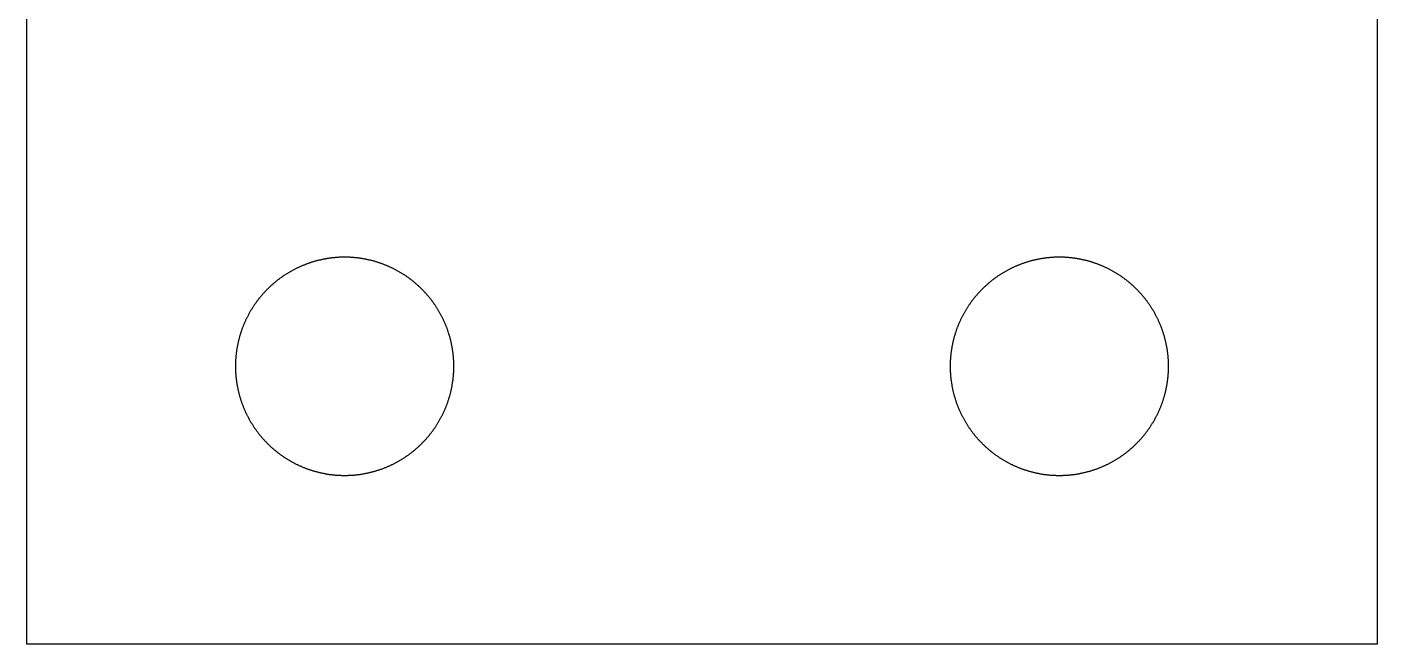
# Model space of a CAD drawing. Header units: millimetres. Extents: x 0 to 105, y 0 to 73.
# Drawn here: x 0 to 34, y 0 to 15.55 of the extents above; entities that cross this region are included whole.
import ezdxf

# ---------------------------------------------------------------- set-up
doc = ezdxf.new("R2010")
doc.units = ezdxf.units.MM
doc.layers.add('CUT', color=7, linetype='Continuous')

msp = doc.modelspace()

# ---------------------------------------------------------------- linework, layer by layer
at = {"layer": 'CUT'}
for points in [[(0, 0), (0, 60), (34, 60), (34, 0)], [(10.749, 7.067), (10.749, 7.084), (10.748, 7.101), (10.747, 7.118), (10.747, 7.135), (10.746, 7.152), (10.745, 7.169), (10.744, 7.185), (10.743, 7.202), (10.741, 7.219), (10.74, 7.236), (10.738, 7.253), (10.737, 7.27), (10.735, 7.286), (10.733, 7.303), (10.731, 7.32), (10.729, 7.337), (10.727, 7.353), (10.725, 7.37), (10.723, 7.387), (10.72, 7.404), (10.718, 7.42), (10.715, 7.437), (10.712, 7.454), (10.71, 7.47), (10.707, 7.487), (10.704, 7.503), (10.7, 7.52), (10.697, 7.536), (10.694, 7.553), (10.69, 7.57), (10.687, 7.586), (10.683, 7.603), (10.679, 7.619), (10.676, 7.635), (10.672, 7.652), (10.668, 7.668), (10.663, 7.685), (10.659, 7.701), (10.655, 7.717), (10.65, 7.733), (10.646, 7.75), (10.641, 7.766), (10.636, 7.782), (10.632, 7.798), (10.627, 7.814), (10.622, 7.831), (10.616, 7.847), (10.611, 7.863), (10.606, 7.879), (10.6, 7.895), (10.595, 7.911), (10.589, 7.926), (10.584, 7.942), (10.578, 7.958), (10.572, 7.974), (10.566, 7.99), (10.56, 8.005), (10.553, 8.021), (10.547, 8.037), (10.541, 8.052), (10.534, 8.068), (10.528, 8.083), (10.521, 8.099), (10.514, 8.114), (10.507, 8.13), (10.5, 8.145), (10.493, 8.161), (10.486, 8.176), (10.479, 8.191), (10.471, 8.206), (10.464, 8.221), (10.456, 8.236), (10.449, 8.251), (10.441, 8.266), (10.433, 8.281), (10.425, 8.296), (10.417, 8.311), (10.409, 8.326), (10.401, 8.341), (10.393, 8.355), (10.384, 8.37), (10.376, 8.385), (10.367, 8.399), (10.359, 8.414), (10.35, 8.428), (10.341, 8.443), (10.332, 8.457), (10.323, 8.471), (10.314, 8.485), (10.305, 8.5), (10.296, 8.514), (10.287, 8.528), (10.277, 8.542), (10.268, 8.556), (10.258, 8.57), (10.248, 8.583), (10.239, 8.597), (10.229, 8.611), (10.219, 8.625), (10.209, 8.638), (10.199, 8.652), (10.189, 8.665), (10.178, 8.679), (10.168, 8.692), (10.158, 8.705), (10.147, 8.718), (10.136, 8.732), (10.126, 8.745), (10.115, 8.758), (10.104, 8.771), (10.093, 8.783), (10.082, 8.796), (10.071, 8.809), (10.06, 8.822), (10.049, 8.834), (10.038, 8.847), (10.026, 8.859), (10.015, 8.872), (10.003, 8.884), (9.992, 8.896), (9.98, 8.908), (9.968, 8.921), (9.956, 8.933), (9.945, 8.945), (9.933, 8.956), (9.921, 8.968), (9.908, 8.98), (9.896, 8.992), (9.884, 9.003), (9.872, 9.015), (9.859, 9.026), (9.847, 9.038), (9.834, 9.049), (9.822, 9.06), (9.809, 9.071), (9.796, 9.082), (9.783, 9.093), (9.771, 9.104), (9.758, 9.115), (9.745, 9.126), (9.732, 9.136), (9.718, 9.147), (9.705, 9.158), (9.692, 9.168), (9.679, 9.178), (9.665, 9.189), (9.652, 9.199), (9.638, 9.209), (9.625, 9.219), (9.611, 9.229), (9.597, 9.239), (9.583, 9.248), (9.57, 9.258), (9.556, 9.268), (9.542, 9.277), (9.528, 9.287), (9.514, 9.296), (9.5, 9.305), (9.485, 9.314), (9.471, 9.323), (9.457, 9.332), (9.443, 9.341), (9.428, 9.35), (9.414, 9.359), (9.399, 9.367), (9.385, 9.376), (9.37, 9.384), (9.355, 9.393), (9.341, 9.401), (9.326, 9.409), (9.311, 9.417), (9.296, 9.425), (9.281, 9.433), (9.266, 9.441), (9.251, 9.449), (9.236, 9.456), (9.221, 9.464), (9.206, 9.471), (9.191, 9.479), (9.176, 9.486), (9.161, 9.493), (9.145, 9.5), (9.13, 9.507), (9.114, 9.514), (9.099, 9.521), (9.083, 9.528), (9.068, 9.534), (9.052, 9.541), (9.037, 9.547), (9.021, 9.553), (9.005, 9.56), (8.99, 9.566), (8.974, 9.572), (8.958, 9.578), (8.942, 9.584), (8.926, 9.589), (8.911, 9.595), (8.895, 9.6), (8.879, 9.606), (8.863, 9.611), (8.847, 9.616), (8.831, 9.622), (8.814, 9.627), (8.798, 9.632), (8.782, 9.636), (8.766, 9.641), (8.75, 9.646), (8.733, 9.65), (8.717, 9.655), (8.701, 9.659), (8.685, 9.663), (8.668, 9.668), (8.652, 9.672), (8.635, 9.676), (8.619, 9.679), (8.603, 9.683), (8.586, 9.687), (8.57, 9.69), (8.553, 9.694), (8.536, 9.697), (8.52, 9.7), (8.503, 9.704), (8.487, 9.707), (8.47, 9.71), (8.454, 9.712), (8.437, 9.715), (8.42, 9.718), (8.404, 9.72), (8.387, 9.723), (8.37, 9.725), (8.353, 9.727), (8.337, 9.729), (8.32, 9.731), (8.303, 9.733), (8.286, 9.735), (8.27, 9.737), (8.253, 9.738), (8.236, 9.74), (8.219, 9.741), (8.202, 9.743), (8.185, 9.744), (8.169, 9.745), (8.152, 9.746), (8.135, 9.747), (8.118, 9.747), (8.101, 9.748), (8.084, 9.749), (8.067, 9.749), (8.051, 9.75), (8.034, 9.75), (8.017, 9.75), (8, 9.75), (7.983, 9.75), (7.966, 9.75), (7.949, 9.75), (7.933, 9.749), (7.916, 9.749), (7.899, 9.748), (7.882, 9.747), (7.865, 9.747), (7.848, 9.746), (7.831, 9.745), (7.815, 9.744), (7.798, 9.743), (7.781, 9.741), (7.764, 9.74), (7.747, 9.738), (7.73, 9.737), (7.714, 9.735), (7.697, 9.733), (7.68, 9.731), (7.663, 9.729), (7.647, 9.727), (7.63, 9.725), (7.613, 9.723), (7.596, 9.72), (7.58, 9.718), (7.563, 9.715), (7.546, 9.712), (7.53, 9.71), (7.513, 9.707), (7.497, 9.704), (7.48, 9.7), (7.464, 9.697), (7.447, 9.694), (7.43, 9.69), (7.414, 9.687), (7.397, 9.683), (7.381, 9.679), (7.365, 9.676), (7.348, 9.672), (7.332, 9.668), (7.315, 9.663), (7.299, 9.659), (7.283, 9.655), (7.267, 9.65), (7.25, 9.646), (7.234, 9.641), (7.218, 9.636), (7.202, 9.632), (7.186, 9.627), (7.169, 9.622), (7.153, 9.616), (7.137, 9.611), (7.121, 9.606), (7.105, 9.6), (7.089, 9.595), (7.074, 9.589), (7.058, 9.584), (7.042, 9.578), (7.026, 9.572), (7.01, 9.566), (6.995, 9.56), (6.979, 9.553), (6.963, 9.547), (6.948, 9.541), (6.932, 9.534), (6.917, 9.528), (6.901, 9.521), (6.886, 9.514), (6.87, 9.507), (6.855, 9.5), (6.839, 9.493), (6.824, 9.486), (6.809, 9.479), (6.794, 9.471), (6.779, 9.464), (6.764, 9.456), (6.749, 9.449), (6.734, 9.441), (6.719, 9.433), (6.704, 9.425), (6.689, 9.417), (6.674, 9.409), (6.659, 9.401), (6.645, 9.393), (6.63, 9.384), (6.615, 9.376), (6.601, 9.367), (6.586, 9.359), (6.572, 9.35), (6.557, 9.341), (6.543, 9.332), (6.529, 9.323), (6.515, 9.314), (6.5, 9.305), (6.486, 9.296), (6.472, 9.287), (6.458, 9.277), (6.444, 9.268), (6.43, 9.258), (6.417, 9.248), (6.403, 9.239), (6.389, 9.229), (6.375, 9.219), (6.362, 9.209), (6.348, 9.199), (6.335, 9.189), (6.321, 9.178), (6.308, 9.168), (6.295, 9.158), (6.282, 9.147), (6.268, 9.136), (6.255, 9.126), (6.242, 9.115), (6.229, 9.104), (6.217, 9.093), (6.204, 9.082), (6.191, 9.071), (6.178, 9.06), (6.166, 9.049), (6.153, 9.038), (6.141, 9.026), (6.128, 9.015), (6.116, 9.003), (6.104, 8.992), (6.092, 8.98), (6.079, 8.968), (6.067, 8.956), (6.055, 8.945), (6.044, 8.933), (6.032, 8.921), (6.02, 8.908), (6.008, 8.896), (5.997, 8.884), (5.985, 8.872), (5.974, 8.859), (5.962, 8.847), (5.951, 8.834), (5.94, 8.822), (5.929, 8.809), (5.918, 8.796), (5.907, 8.783), (5.896, 8.771), (5.885, 8.758), (5.874, 8.745), (5.864, 8.732), (5.853, 8.718), (5.842, 8.705), (5.832, 8.692), (5.822, 8.679), (5.811, 8.665), (5.801, 8.652), (5.791, 8.638), (5.781, 8.625), (5.771, 8.611), (5.761, 8.597), (5.752, 8.583), (5.742, 8.57), (5.732, 8.556), (5.723, 8.542), (5.713, 8.528), (5.704, 8.514), (5.695, 8.5), (5.686, 8.485), (5.677, 8.471), (5.668, 8.457), (5.659, 8.443), (5.65, 8.428), (5.641, 8.414), (5.633, 8.399), (5.624, 8.385), (5.616, 8.37), (5.607, 8.355), (5.599, 8.341), (5.591, 8.326), (5.583, 8.311), (5.575, 8.296), (5.567, 8.281), (5.559, 8.266), (5.551, 8.251), (5.544, 8.236), (5.536, 8.221), (5.529, 8.206), (5.521, 8.191), (5.514, 8.176), (5.507, 8.161), (5.5, 8.145), (5.493, 8.13), (5.486, 8.114), (5.479, 8.099), (5.472, 8.083), (5.466, 8.068), (5.459, 8.052), (5.453, 8.037), (5.447, 8.021), (5.44, 8.005), (5.434, 7.99), (5.428, 7.974), (5.422, 7.958), (5.416, 7.942), (5.411, 7.926), (5.405, 7.911), (5.4, 7.895), (5.394, 7.879), (5.389, 7.863), (5.384, 7.847), (5.378, 7.831), (5.373, 7.814), (5.368, 7.798), (5.364, 7.782), (5.359, 7.766), (5.354, 7.75), (5.35, 7.733), (5.345, 7.717), (5.341, 7.701), (5.337, 7.685), (5.332, 7.668), (5.328, 7.652), (5.324, 7.635), (5.321, 7.619), (5.317, 7.603), (5.313, 7.586), (5.31, 7.57), (5.306, 7.553), (5.303, 7.536), (5.3, 7.52), (5.296, 7.503), (5.293, 7.487), (5.29, 7.47), (5.288, 7.454), (5.285, 7.437), (5.282, 7.42), (5.28, 7.404), (5.277, 7.387), (5.275, 7.37), (5.273, 7.353), (5.271, 7.337), (5.269, 7.32), (5.267, 7.303), (5.265, 7.286), (5.263, 7.27), (5.262, 7.253), (5.26, 7.236), (5.259, 7.219), (5.257, 7.202), (5.256, 7.185), (5.255, 7.169), (5.254, 7.152), (5.253, 7.135), (5.253, 7.118), (5.252, 7.101), (5.251, 7.084), (5.251, 7.067), (5.25, 7.051), (5.25, 7.034), (5.25, 7.017), (5.25, 7), (5.25, 6.983), (5.25, 6.966), (5.25, 6.949), (5.251, 6.933), (5.251, 6.916), (5.252, 6.899), (5.253, 6.882), (5.253, 6.865), (5.254, 6.848), (5.255, 6.831), (5.256, 6.815), (5.257, 6.798), (5.259, 6.781), (5.26, 6.764), (5.262, 6.747), (5.263, 6.73), (5.265, 6.714), (5.267, 6.697), (5.269, 6.68), (5.271, 6.663), (5.273, 6.647), (5.275, 6.63), (5.277, 6.613), (5.28, 6.596), (5.282, 6.58), (5.285, 6.563), (5.288, 6.546), (5.29, 6.53), (5.293, 6.513), (5.296, 6.497), (5.3, 6.48), (5.303, 6.464), (5.306, 6.447), (5.31, 6.43), (5.313, 6.414), (5.317, 6.397), (5.321, 6.381), (5.324, 6.365), (5.328, 6.348), (5.332, 6.332), (5.337, 6.315), (5.341, 6.299), (5.345, 6.283), (5.35, 6.267), (5.354, 6.25), (5.359, 6.234), (5.364, 6.218), (5.368, 6.202), (5.373, 6.186), (5.378, 6.169), (5.384, 6.153), (5.389, 6.137), (5.394, 6.121), (5.4, 6.105), (5.405, 6.089), (5.411, 6.074), (5.416, 6.058), (5.422, 6.042), (5.428, 6.026), (5.434, 6.01), (5.44, 5.995), (5.447, 5.979), (5.453, 5.963), (5.459, 5.948), (5.466, 5.932), (5.472, 5.917), (5.479, 5.901), (5.486, 5.886), (5.493, 5.87), (5.5, 5.855), (5.507, 5.839), (5.514, 5.824), (5.521, 5.809), (5.529, 5.794), (5.536, 5.779), (5.544, 5.764), (5.551, 5.749), (5.559, 5.734), (5.567, 5.719), (5.575, 5.704), (5.583, 5.689), (5.591, 5.674), (5.599, 5.659), (5.607, 5.645), (5.616, 5.63), (5.624, 5.615), (5.633, 5.601), (5.641, 5.586), (5.65, 5.572), (5.659, 5.557), (5.668, 5.543), (5.677, 5.529), (5.686, 5.515), (5.695, 5.5), (5.704, 5.486), (5.713, 5.472), (5.723, 5.458), (5.732, 5.444), (5.742, 5.43), (5.752, 5.417), (5.761, 5.403), (5.771, 5.389), (5.781, 5.375), (5.791, 5.362), (5.801, 5.348), (5.811, 5.335), (5.822, 5.321), (5.832, 5.308), (5.842, 5.295), (5.853, 5.282), (5.864, 5.268), (5.874, 5.255), (5.885, 5.242), (5.896, 5.229), (5.907, 5.217), (5.918, 5.204), (5.929, 5.191), (5.94, 5.178), (5.951, 5.166), (5.962, 5.153), (5.974, 5.141), (5.985, 5.128), (5.997, 5.116), (6.008, 5.104), (6.02, 5.092), (6.032, 5.079), (6.044, 5.067), (6.055, 5.055), (6.067, 5.044), (6.079, 5.032), (6.092, 5.02), (6.104, 5.008), (6.116, 4.997), (6.128, 4.985), (6.141, 4.974), (6.153, 4.962), (6.166, 4.951), (6.178, 4.94), (6.191, 4.929), (6.204, 4.918), (6.217, 4.907), (6.229, 4.896), (6.242, 4.885), (6.255, 4.874), (6.268, 4.864), (6.282, 4.853), (6.295, 4.842), (6.308, 4.832), (6.321, 4.822), (6.335, 4.811), (6.348, 4.801), (6.362, 4.791), (6.375, 4.781), (6.389, 4.771), (6.403, 4.761), (6.417, 4.752), (6.43, 4.742), (6.444, 4.732), (6.458, 4.723), (6.472, 4.713), (6.486, 4.704), (6.5, 4.695), (6.515, 4.686), (6.529, 4.677), (6.543, 4.668), (6.557, 4.659), (6.572, 4.65), (6.586, 4.641), (6.601, 4.633), (6.615, 4.624), (6.63, 4.616), (6.645, 4.607), (6.659, 4.599), (6.674, 4.591), (6.689, 4.583), (6.704, 4.575), (6.719, 4.567), (6.734, 4.559), (6.749, 4.551), (6.764, 4.544), (6.779, 4.536), (6.794, 4.529), (6.809, 4.521), (6.824, 4.514), (6.839, 4.507), (6.855, 4.5), (6.87, 4.493), (6.886, 4.486), (6.901, 4.479), (6.917, 4.472), (6.932, 4.466), (6.948, 4.459), (6.963, 4.453), (6.979, 4.447), (6.995, 4.44), (7.01, 4.434), (7.026, 4.428), (7.042, 4.422), (7.058, 4.416), (7.074, 4.411), (7.089, 4.405), (7.105, 4.4), (7.121, 4.394), (7.137, 4.389), (7.153, 4.384), (7.169, 4.378), (7.186, 4.373), (7.202, 4.368), (7.218, 4.364), (7.234, 4.359), (7.25, 4.354), (7.267, 4.35), (7.283, 4.345), (7.299, 4.341), (7.315, 4.337), (7.332, 4.332), (7.348, 4.328), (7.365, 4.324), (7.381, 4.321), (7.397, 4.317), (7.414, 4.313), (7.43, 4.31), (7.447, 4.306), (7.464, 4.303), (7.48, 4.3), (7.497, 4.296), (7.513, 4.293), (7.53, 4.29), (7.546, 4.288), (7.563, 4.285), (7.58, 4.282), (7.596, 4.28), (7.613, 4.277), (7.63, 4.275), (7.647, 4.273), (7.663, 4.271), (7.68, 4.269), (7.697, 4.267), (7.714, 4.265), (7.73, 4.263), (7.747, 4.262), (7.764, 4.26), (7.781, 4.259), (7.798, 4.257), (7.815, 4.256), (7.831, 4.255), (7.848, 4.254), (7.865, 4.253), (7.882, 4.253), (7.899, 4.252), (7.916, 4.251), (7.933, 4.251), (7.949, 4.25), (7.966, 4.25), (7.983, 4.25), (8, 4.25), (8.017, 4.25), (8.034, 4.25), (8.051, 4.25), (8.067, 4.251), (8.084, 4.251), (8.101, 4.252), (8.118, 4.253), (8.135, 4.253), (8.152, 4.254), (8.169, 4.255), (8.185, 4.256), (8.202, 4.257), (8.219, 4.259), (8.236, 4.26), (8.253, 4.262), (8.27, 4.263), (8.286, 4.265), (8.303, 4.267), (8.32, 4.269), (8.337, 4.271), (8.353, 4.273), (8.37, 4.275), (8.387, 4.277), (8.404, 4.28), (8.42, 4.282), (8.437, 4.285), (8.454, 4.288), (8.47, 4.29), (8.487, 4.293), (8.503, 4.296), (8.52, 4.3), (8.536, 4.303), (8.553, 4.306), (8.57, 4.31), (8.586, 4.313), (8.603, 4.317), (8.619, 4.321), (8.635, 4.324), (8.652, 4.328), (8.668, 4.332), (8.685, 4.337), (8.701, 4.341), (8.717, 4.345), (8.733, 4.35), (8.75, 4.354), (8.766, 4.359), (8.782, 4.364), (8.798, 4.368), (8.814, 4.373), (8.831, 4.378), (8.847, 4.384), (8.863, 4.389), (8.879, 4.394), (8.895, 4.4), (8.911, 4.405), (8.926, 4.411), (8.942, 4.416), (8.958, 4.422), (8.974, 4.428), (8.99, 4.434), (9.005, 4.44), (9.021, 4.447), (9.037, 4.453), (9.052, 4.459), (9.068, 4.466), (9.083, 4.472), (9.099, 4.479), (9.114, 4.486), (9.13, 4.493), (9.145, 4.5), (9.161, 4.507), (9.176, 4.514), (9.191, 4.521), (9.206, 4.529), (9.221, 4.536), (9.236, 4.544), (9.251, 4.551), (9.266, 4.559), (9.281, 4.567), (9.296, 4.575), (9.311, 4.583), (9.326, 4.591), (9.341, 4.599), (9.355, 4.607), (9.37, 4.616), (9.385, 4.624), (9.399, 4.633), (9.414, 4.641), (9.428, 4.65), (9.443, 4.659), (9.457, 4.668), (9.471, 4.677), (9.485, 4.686), (9.5, 4.695), (9.514, 4.704), (9.528, 4.713), (9.542, 4.723), (9.556, 4.732), (9.57, 4.742), (9.583, 4.752), (9.597, 4.761), (9.611, 4.771), (9.625, 4.781), (9.638, 4.791), (9.652, 4.801), (9.665, 4.811), (9.679, 4.822), (9.692, 4.832), (9.705, 4.842), (9.718, 4.853), (9.732, 4.864), (9.745, 4.874), (9.758, 4.885), (9.771, 4.896), (9.783, 4.907), (9.796, 4.918), (9.809, 4.929), (9.822, 4.94), (9.834, 4.951), (9.847, 4.962), (9.859, 4.974), (9.872, 4.985), (9.884, 4.997), (9.896, 5.008), (9.908, 5.02), (9.921, 5.032), (9.933, 5.044), (9.945, 5.055), (9.956, 5.067), (9.968, 5.079), (9.98, 5.092), (9.992, 5.104), (10.003, 5.116), (10.015, 5.128), (10.026, 5.141), (10.038, 5.153), (10.049, 5.166), (10.06, 5.178), (10.071, 5.191), (10.082, 5.204), (10.093, 5.217), (10.104, 5.229), (10.115, 5.242), (10.126, 5.255), (10.136, 5.268), (10.147, 5.282), (10.158, 5.295), (10.168, 5.308), (10.178, 5.321), (10.189, 5.335), (10.199, 5.348), (10.209, 5.362), (10.219, 5.375), (10.229, 5.389), (10.239, 5.403), (10.248, 5.417), (10.258, 5.43), (10.268, 5.444), (10.277, 5.458), (10.287, 5.472), (10.296, 5.486), (10.305, 5.5), (10.314, 5.515), (10.323, 5.529), (10.332, 5.543), (10.341, 5.557), (10.35, 5.572), (10.359, 5.586), (10.367, 5.601), (10.376, 5.615), (10.384, 5.63), (10.393, 5.645), (10.401, 5.659), (10.409, 5.674), (10.417, 5.689), (10.425, 5.704), (10.433, 5.719), (10.441, 5.734), (10.449, 5.749), (10.456, 5.764), (10.464, 5.779), (10.471, 5.794), (10.479, 5.809), (10.486, 5.824), (10.493, 5.839), (10.5, 5.855), (10.507, 5.87), (10.514, 5.886), (10.521, 5.901), (10.528, 5.917), (10.534, 5.932), (10.541, 5.948), (10.547, 5.963), (10.553, 5.979), (10.56, 5.995), (10.566, 6.01), (10.572, 6.026), (10.578, 6.042), (10.584, 6.058), (10.589, 6.074), (10.595, 6.089), (10.6, 6.105), (10.606, 6.121), (10.611, 6.137), (10.616, 6.153), (10.622, 6.169), (10.627, 6.186), (10.632, 6.202), (10.636, 6.218), (10.641, 6.234), (10.646, 6.25), (10.65, 6.267), (10.655, 6.283), (10.659, 6.299), (10.663, 6.315), (10.668, 6.332), (10.672, 6.348), (10.676, 6.365), (10.679, 6.381), (10.683, 6.397), (10.687, 6.414), (10.69, 6.43), (10.694, 6.447), (10.697, 6.464), (10.7, 6.48), (10.704, 6.497), (10.707, 6.513), (10.71, 6.53), (10.712, 6.546), (10.715, 6.563), (10.718, 6.58), (10.72, 6.596), (10.723, 6.613), (10.725, 6.63), (10.727, 6.647), (10.729, 6.663), (10.731, 6.68), (10.733, 6.697), (10.735, 6.714), (10.737, 6.73), (10.738, 6.747), (10.74, 6.764), (10.741, 6.781), (10.743, 6.798), (10.744, 6.815), (10.745, 6.831), (10.746, 6.848), (10.747, 6.865), (10.747, 6.882), (10.748, 6.899), (10.749, 6.916), (10.749, 6.933), (10.75, 6.949), (10.75, 6.966), (10.75, 6.983), (10.75, 7), (10.75, 7.017), (10.75, 7.034), (10.75, 7.051)], [(28.75, 7.051), (28.749, 7.067), (28.749, 7.084), (28.748, 7.101), (28.747, 7.118), (28.747, 7.135), (28.746, 7.152), (28.745, 7.169), (28.744, 7.185), (28.743, 7.202), (28.741, 7.219), (28.74, 7.236), (28.738, 7.253), (28.737, 7.27), (28.735, 7.286), (28.733, 7.303), (28.731, 7.32), (28.729, 7.337), (28.727, 7.353), (28.725, 7.37), (28.723, 7.387), (28.72, 7.404), (28.718, 7.42), (28.715, 7.437), (28.712, 7.454), (28.71, 7.47), (28.707, 7.487), (28.704, 7.503), (28.7, 7.52), (28.697, 7.536), (28.694, 7.553), (28.69, 7.57), (28.687, 7.586), (28.683, 7.603), (28.679, 7.619), (28.676, 7.635), (28.672, 7.652), (28.668, 7.668), (28.663, 7.685), (28.659, 7.701), (28.655, 7.717), (28.65, 7.733), (28.646, 7.75), (28.641, 7.766), (28.636, 7.782), (28.632, 7.798), (28.627, 7.814), (28.622, 7.831), (28.616, 7.847), (28.611, 7.863), (28.606, 7.879), (28.6, 7.895), (28.595, 7.911), (28.589, 7.926), (28.584, 7.942), (28.578, 7.958), (28.572, 7.974), (28.566, 7.99), (28.56, 8.005), (28.553, 8.021), (28.547, 8.037), (28.541, 8.052), (28.534, 8.068), (28.528, 8.083), (28.521, 8.099), (28.514, 8.114), (28.507, 8.13), (28.5, 8.145), (28.493, 8.161), (28.486, 8.176), (28.479, 8.191), (28.471, 8.206), (28.464, 8.221), (28.456, 8.236), (28.449, 8.251), (28.441, 8.266), (28.433, 8.281), (28.425, 8.296), (28.417, 8.311), (28.409, 8.326), (28.401, 8.341), (28.393, 8.355), (28.384, 8.37), (28.376, 8.385), (28.367, 8.399), (28.359, 8.414), (28.35, 8.428), (28.341, 8.443), (28.332, 8.457), (28.323, 8.471), (28.314, 8.485), (28.305, 8.5), (28.296, 8.514), (28.287, 8.528), (28.277, 8.542), (28.268, 8.556), (28.258, 8.57), (28.248, 8.583), (28.239, 8.597), (28.229, 8.611), (28.219, 8.625), (28.209, 8.638), (28.199, 8.652), (28.189, 8.665), (28.178, 8.679), (28.168, 8.692), (28.158, 8.705), (28.147, 8.718), (28.136, 8.732), (28.126, 8.745), (28.115, 8.758), (28.104, 8.771), (28.093, 8.783), (28.082, 8.796), (28.071, 8.809), (28.06, 8.822), (28.049, 8.834), (28.038, 8.847), (28.026, 8.859), (28.015, 8.872), (28.003, 8.884), (27.992, 8.896), (27.98, 8.908), (27.968, 8.921), (27.956, 8.933), (27.945, 8.945), (27.933, 8.956), (27.921, 8.968), (27.908, 8.98), (27.896, 8.992), (27.884, 9.003), (27.872, 9.015), (27.859, 9.026), (27.847, 9.038), (27.834, 9.049), (27.822, 9.06), (27.809, 9.071), (27.796, 9.082), (27.783, 9.093), (27.771, 9.104), (27.758, 9.115), (27.745, 9.126), (27.732, 9.136), (27.718, 9.147), (27.705, 9.158), (27.692, 9.168), (27.679, 9.178), (27.665, 9.189), (27.652, 9.199), (27.638, 9.209), (27.625, 9.219), (27.611, 9.229), (27.597, 9.239), (27.583, 9.248), (27.57, 9.258), (27.556, 9.268), (27.542, 9.277), (27.528, 9.287), (27.514, 9.296), (27.5, 9.305), (27.485, 9.314), (27.471, 9.323), (27.457, 9.332), (27.443, 9.341), (27.428, 9.35), (27.414, 9.359), (27.399, 9.367), (27.385, 9.376), (27.37, 9.384), (27.355, 9.393), (27.341, 9.401), (27.326, 9.409), (27.311, 9.417), (27.296, 9.425), (27.281, 9.433), (27.266, 9.441), (27.251, 9.449), (27.236, 9.456), (27.221, 9.464), (27.206, 9.471), (27.191, 9.479), (27.176, 9.486), (27.161, 9.493), (27.145, 9.5), (27.13, 9.507), (27.114, 9.514), (27.099, 9.521), (27.083, 9.528), (27.068, 9.534), (27.052, 9.541), (27.037, 9.547), (27.021, 9.553), (27.005, 9.56), (26.99, 9.566), (26.974, 9.572), (26.958, 9.578), (26.942, 9.584), (26.926, 9.589), (26.911, 9.595), (26.895, 9.6), (26.879, 9.606), (26.863, 9.611), (26.847, 9.616), (26.831, 9.622), (26.814, 9.627), (26.798, 9.632), (26.782, 9.636), (26.766, 9.641), (26.75, 9.646), (26.733, 9.65), (26.717, 9.655), (26.701, 9.659), (26.685, 9.663), (26.668, 9.668), (26.652, 9.672), (26.635, 9.676), (26.619, 9.679), (26.603, 9.683), (26.586, 9.687), (26.57, 9.69), (26.553, 9.694), (26.536, 9.697), (26.52, 9.7), (26.503, 9.704), (26.487, 9.707), (26.47, 9.71), (26.454, 9.712), (26.437, 9.715), (26.42, 9.718), (26.404, 9.72), (26.387, 9.723), (26.37, 9.725), (26.353, 9.727), (26.337, 9.729), (26.32, 9.731), (26.303, 9.733), (26.286, 9.735), (26.27, 9.737), (26.253, 9.738), (26.236, 9.74), (26.219, 9.741), (26.202, 9.743), (26.185, 9.744), (26.169, 9.745), (26.152, 9.746), (26.135, 9.747), (26.118, 9.747), (26.101, 9.748), (26.084, 9.749), (26.067, 9.749), (26.051, 9.75), (26.034, 9.75), (26.017, 9.75), (26, 9.75), (25.983, 9.75), (25.966, 9.75), (25.949, 9.75), (25.933, 9.749), (25.916, 9.749), (25.899, 9.748), (25.882, 9.747), (25.865, 9.747), (25.848, 9.746), (25.831, 9.745), (25.815, 9.744), (25.798, 9.743), (25.781, 9.741), (25.764, 9.74), (25.747, 9.738), (25.73, 9.737), (25.714, 9.735), (25.697, 9.733), (25.68, 9.731), (25.663, 9.729), (25.647, 9.727), (25.63, 9.725), (25.613, 9.723), (25.596, 9.72), (25.58, 9.718), (25.563, 9.715), (25.546, 9.712), (25.53, 9.71), (25.513, 9.707), (25.497, 9.704), (25.48, 9.7), (25.464, 9.697), (25.447, 9.694), (25.43, 9.69), (25.414, 9.687), (25.397, 9.683), (25.381, 9.679), (25.365, 9.676), (25.348, 9.672), (25.332, 9.668), (25.315, 9.663), (25.299, 9.659), (25.283, 9.655), (25.267, 9.65), (25.25, 9.646), (25.234, 9.641), (25.218, 9.636), (25.202, 9.632), (25.186, 9.627), (25.169, 9.622), (25.153, 9.616), (25.137, 9.611), (25.121, 9.606), (25.105, 9.6), (25.089, 9.595), (25.074, 9.589), (25.058, 9.584), (25.042, 9.578), (25.026, 9.572), (25.01, 9.566), (24.995, 9.56), (24.979, 9.553), (24.963, 9.547), (24.948, 9.541), (24.932, 9.534), (24.917, 9.528), (24.901, 9.521), (24.886, 9.514), (24.87, 9.507), (24.855, 9.5), (24.839, 9.493), (24.824, 9.486), (24.809, 9.479), (24.794, 9.471), (24.779, 9.464), (24.764, 9.456), (24.749, 9.449), (24.734, 9.441), (24.719, 9.433), (24.704, 9.425), (24.689, 9.417), (24.674, 9.409), (24.659, 9.401), (24.645, 9.393), (24.63, 9.384), (24.615, 9.376), (24.601, 9.367), (24.586, 9.359), (24.572, 9.35), (24.557, 9.341), (24.543, 9.332), (24.529, 9.323), (24.515, 9.314), (24.5, 9.305), (24.486, 9.296), (24.472, 9.287), (24.458, 9.277), (24.444, 9.268), (24.43, 9.258), (24.417, 9.248), (24.403, 9.239), (24.389, 9.229), (24.375, 9.219), (24.362, 9.209), (24.348, 9.199), (24.335, 9.189), (24.321, 9.178), (24.308, 9.168), (24.295, 9.158), (24.282, 9.147), (24.268, 9.136), (24.255, 9.126), (24.242, 9.115), (24.229, 9.104), (24.217, 9.093), (24.204, 9.082), (24.191, 9.071), (24.178, 9.06), (24.166, 9.049), (24.153, 9.038), (24.141, 9.026), (24.128, 9.015), (24.116, 9.003), (24.104, 8.992), (24.092, 8.98), (24.079, 8.968), (24.067, 8.956), (24.055, 8.945), (24.044, 8.933), (24.032, 8.921), (24.02, 8.908), (24.008, 8.896), (23.997, 8.884), (23.985, 8.872), (23.974, 8.859), (23.962, 8.847), (23.951, 8.834), (23.94, 8.822), (23.929, 8.809), (23.918, 8.796), (23.907, 8.783), (23.896, 8.771), (23.885, 8.758), (23.874, 8.745), (23.864, 8.732), (23.853, 8.718), (23.842, 8.705), (23.832, 8.692), (23.822, 8.679), (23.811, 8.665), (23.801, 8.652), (23.791, 8.638), (23.781, 8.625), (23.771, 8.611), (23.761, 8.597), (23.752, 8.583), (23.742, 8.57), (23.732, 8.556), (23.723, 8.542), (23.713, 8.528), (23.704, 8.514), (23.695, 8.5), (23.686, 8.485), (23.677, 8.471), (23.668, 8.457), (23.659, 8.443), (23.65, 8.428), (23.641, 8.414), (23.633, 8.399), (23.624, 8.385), (23.616, 8.37), (23.607, 8.355), (23.599, 8.341), (23.591, 8.326), (23.583, 8.311), (23.575, 8.296), (23.567, 8.281), (23.559, 8.266), (23.551, 8.251), (23.544, 8.236), (23.536, 8.221), (23.529, 8.206), (23.521, 8.191), (23.514, 8.176), (23.507, 8.161), (23.5, 8.145), (23.493, 8.13), (23.486, 8.114), (23.479, 8.099), (23.472, 8.083), (23.466, 8.068), (23.459, 8.052), (23.453, 8.037), (23.447, 8.021), (23.44, 8.005), (23.434, 7.99), (23.428, 7.974), (23.422, 7.958), (23.416, 7.942), (23.411, 7.926), (23.405, 7.911), (23.4, 7.895), (23.394, 7.879), (23.389, 7.863), (23.384, 7.847), (23.378, 7.831), (23.373, 7.814), (23.368, 7.798), (23.364, 7.782), (23.359, 7.766), (23.354, 7.75), (23.35, 7.733), (23.345, 7.717), (23.341, 7.701), (23.337, 7.685), (23.332, 7.668), (23.328, 7.652), (23.324, 7.635), (23.321, 7.619), (23.317, 7.603), (23.313, 7.586), (23.31, 7.57), (23.306, 7.553), (23.303, 7.536), (23.3, 7.52), (23.296, 7.503), (23.293, 7.487), (23.29, 7.47), (23.288, 7.454), (23.285, 7.437), (23.282, 7.42), (23.28, 7.404), (23.277, 7.387), (23.275, 7.37), (23.273, 7.353), (23.271, 7.337), (23.269, 7.32), (23.267, 7.303), (23.265, 7.286), (23.263, 7.27), (23.262, 7.253), (23.26, 7.236), (23.259, 7.219), (23.257, 7.202), (23.256, 7.185), (23.255, 7.169), (23.254, 7.152), (23.253, 7.135), (23.253, 7.118), (23.252, 7.101), (23.251, 7.084), (23.251, 7.067), (23.25, 7.051), (23.25, 7.034), (23.25, 7.017), (23.25, 7), (23.25, 6.983), (23.25, 6.966), (23.25, 6.949), (23.251, 6.933), (23.251, 6.916), (23.252, 6.899), (23.253, 6.882), (23.253, 6.865), (23.254, 6.848), (23.255, 6.831), (23.256, 6.815), (23.257, 6.798), (23.259, 6.781), (23.26, 6.764), (23.262, 6.747), (23.263, 6.73), (23.265, 6.714), (23.267, 6.697), (23.269, 6.68), (23.271, 6.663), (23.273, 6.647), (23.275, 6.63), (23.277, 6.613), (23.28, 6.596), (23.282, 6.58), (23.285, 6.563), (23.288, 6.546), (23.29, 6.53), (23.293, 6.513), (23.296, 6.497), (23.3, 6.48), (23.303, 6.464), (23.306, 6.447), (23.31, 6.43), (23.313, 6.414), (23.317, 6.397), (23.321, 6.381), (23.324, 6.365), (23.328, 6.348), (23.332, 6.332), (23.337, 6.315), (23.341, 6.299), (23.345, 6.283), (23.35, 6.267), (23.354, 6.25), (23.359, 6.234), (23.364, 6.218), (23.368, 6.202), (23.373, 6.186), (23.378, 6.169), (23.384, 6.153), (23.389, 6.137), (23.394, 6.121), (23.4, 6.105), (23.405, 6.089), (23.411, 6.074), (23.416, 6.058), (23.422, 6.042), (23.428, 6.026), (23.434, 6.01), (23.44, 5.995), (23.447, 5.979), (23.453, 5.963), (23.459, 5.948), (23.466, 5.932), (23.472, 5.917), (23.479, 5.901), (23.486, 5.886), (23.493, 5.87), (23.5, 5.855), (23.507, 5.839), (23.514, 5.824), (23.521, 5.809), (23.529, 5.794), (23.536, 5.779), (23.544, 5.764), (23.551, 5.749), (23.559, 5.734), (23.567, 5.719), (23.575, 5.704), (23.583, 5.689), (23.591, 5.674), (23.599, 5.659), (23.607, 5.645), (23.616, 5.63), (23.624, 5.615), (23.633, 5.601), (23.641, 5.586), (23.65, 5.572), (23.659, 5.557), (23.668, 5.543), (23.677, 5.529), (23.686, 5.515), (23.695, 5.5), (23.704, 5.486), (23.713, 5.472), (23.723, 5.458), (23.732, 5.444), (23.742, 5.43), (23.752, 5.417), (23.761, 5.403), (23.771, 5.389), (23.781, 5.375), (23.791, 5.362), (23.801, 5.348), (23.811, 5.335), (23.822, 5.321), (23.832, 5.308), (23.842, 5.295), (23.853, 5.282), (23.864, 5.268), (23.874, 5.255), (23.885, 5.242), (23.896, 5.229), (23.907, 5.217), (23.918, 5.204), (23.929, 5.191), (23.94, 5.178), (23.951, 5.166), (23.962, 5.153), (23.974, 5.141), (23.985, 5.128), (23.997, 5.116), (24.008, 5.104), (24.02, 5.092), (24.032, 5.079), (24.044, 5.067), (24.055, 5.055), (24.067, 5.044), (24.079, 5.032), (24.092, 5.02), (24.104, 5.008), (24.116, 4.997), (24.128, 4.985), (24.141, 4.974), (24.153, 4.962), (24.166, 4.951), (24.178, 4.94), (24.191, 4.929), (24.204, 4.918), (24.217, 4.907), (24.229, 4.896), (24.242, 4.885), (24.255, 4.874), (24.268, 4.864), (24.282, 4.853), (24.295, 4.842), (24.308, 4.832), (24.321, 4.822), (24.335, 4.811), (24.348, 4.801), (24.362, 4.791), (24.375, 4.781), (24.389, 4.771), (24.403, 4.761), (24.417, 4.752), (24.43, 4.742), (24.444, 4.732), (24.458, 4.723), (24.472, 4.713), (24.486, 4.704), (24.5, 4.695), (24.515, 4.686), (24.529, 4.677), (24.543, 4.668), (24.557, 4.659), (24.572, 4.65), (24.586, 4.641), (24.601, 4.633), (24.615, 4.624), (24.63, 4.616), (24.645, 4.607), (24.659, 4.599), (24.674, 4.591), (24.689, 4.583), (24.704, 4.575), (24.719, 4.567), (24.734, 4.559), (24.749, 4.551), (24.764, 4.544), (24.779, 4.536), (24.794, 4.529), (24.809, 4.521), (24.824, 4.514), (24.839, 4.507), (24.855, 4.5), (24.87, 4.493), (24.886, 4.486), (24.901, 4.479), (24.917, 4.472), (24.932, 4.466), (24.948, 4.459), (24.963, 4.453), (24.979, 4.447), (24.995, 4.44), (25.01, 4.434), (25.026, 4.428), (25.042, 4.422), (25.058, 4.416), (25.074, 4.411), (25.089, 4.405), (25.105, 4.4), (25.121, 4.394), (25.137, 4.389), (25.153, 4.384), (25.169, 4.378), (25.186, 4.373), (25.202, 4.368), (25.218, 4.364), (25.234, 4.359), (25.25, 4.354), (25.267, 4.35), (25.283, 4.345), (25.299, 4.341), (25.315, 4.337), (25.332, 4.332), (25.348, 4.328), (25.365, 4.324), (25.381, 4.321), (25.397, 4.317), (25.414, 4.313), (25.43, 4.31), (25.447, 4.306), (25.464, 4.303), (25.48, 4.3), (25.497, 4.296), (25.513, 4.293), (25.53, 4.29), (25.546, 4.288), (25.563, 4.285), (25.58, 4.282), (25.596, 4.28), (25.613, 4.277), (25.63, 4.275), (25.647, 4.273), (25.663, 4.271), (25.68, 4.269), (25.697, 4.267), (25.714, 4.265), (25.73, 4.263), (25.747, 4.262), (25.764, 4.26), (25.781, 4.259), (25.798, 4.257), (25.815, 4.256), (25.831, 4.255), (25.848, 4.254), (25.865, 4.253), (25.882, 4.253), (25.899, 4.252), (25.916, 4.251), (25.933, 4.251), (25.949, 4.25), (25.966, 4.25), (25.983, 4.25), (26, 4.25), (26.017, 4.25), (26.034, 4.25), (26.051, 4.25), (26.067, 4.251), (26.084, 4.251), (26.101, 4.252), (26.118, 4.253), (26.135, 4.253), (26.152, 4.254), (26.169, 4.255), (26.185, 4.256), (26.202, 4.257), (26.219, 4.259), (26.236, 4.26), (26.253, 4.262), (26.27, 4.263), (26.286, 4.265), (26.303, 4.267), (26.32, 4.269), (26.337, 4.271), (26.353, 4.273), (26.37, 4.275), (26.387, 4.277), (26.404, 4.28), (26.42, 4.282), (26.437, 4.285), (26.454, 4.288), (26.47, 4.29), (26.487, 4.293), (26.503, 4.296), (26.52, 4.3), (26.536, 4.303), (26.553, 4.306), (26.57, 4.31), (26.586, 4.313), (26.603, 4.317), (26.619, 4.321), (26.635, 4.324), (26.652, 4.328), (26.668, 4.332), (26.685, 4.337), (26.701, 4.341), (26.717, 4.345), (26.733, 4.35), (26.75, 4.354), (26.766, 4.359), (26.782, 4.364), (26.798, 4.368), (26.814, 4.373), (26.831, 4.378), (26.847, 4.384), (26.863, 4.389), (26.879, 4.394), (26.895, 4.4), (26.911, 4.405), (26.926, 4.411), (26.942, 4.416), (26.958, 4.422), (26.974, 4.428), (26.99, 4.434), (27.005, 4.44), (27.021, 4.447), (27.037, 4.453), (27.052, 4.459), (27.068, 4.466), (27.083, 4.472), (27.099, 4.479), (27.114, 4.486), (27.13, 4.493), (27.145, 4.5), (27.161, 4.507), (27.176, 4.514), (27.191, 4.521), (27.206, 4.529), (27.221, 4.536), (27.236, 4.544), (27.251, 4.551), (27.266, 4.559), (27.281, 4.567), (27.296, 4.575), (27.311, 4.583), (27.326, 4.591), (27.341, 4.599), (27.355, 4.607), (27.37, 4.616), (27.385, 4.624), (27.399, 4.633), (27.414, 4.641), (27.428, 4.65), (27.443, 4.659), (27.457, 4.668), (27.471, 4.677), (27.485, 4.686), (27.5, 4.695), (27.514, 4.704), (27.528, 4.713), (27.542, 4.723), (27.556, 4.732), (27.57, 4.742), (27.583, 4.752), (27.597, 4.761), (27.611, 4.771), (27.625, 4.781), (27.638, 4.791), (27.652, 4.801), (27.665, 4.811), (27.679, 4.822), (27.692, 4.832), (27.705, 4.842), (27.718, 4.853), (27.732, 4.864), (27.745, 4.874), (27.758, 4.885), (27.771, 4.896), (27.783, 4.907), (27.796, 4.918), (27.809, 4.929), (27.822, 4.94), (27.834, 4.951), (27.847, 4.962), (27.859, 4.974), (27.872, 4.985), (27.884, 4.997), (27.896, 5.008), (27.908, 5.02), (27.921, 5.032), (27.933, 5.044), (27.945, 5.055), (27.956, 5.067), (27.968, 5.079), (27.98, 5.092), (27.992, 5.104), (28.003, 5.116), (28.015, 5.128), (28.026, 5.141), (28.038, 5.153), (28.049, 5.166), (28.06, 5.178), (28.071, 5.191), (28.082, 5.204), (28.093, 5.217), (28.104, 5.229), (28.115, 5.242), (28.126, 5.255), (28.136, 5.268), (28.147, 5.282), (28.158, 5.295), (28.168, 5.308), (28.178, 5.321), (28.189, 5.335), (28.199, 5.348), (28.209, 5.362), (28.219, 5.375), (28.229, 5.389), (28.239, 5.403), (28.248, 5.417), (28.258, 5.43), (28.268, 5.444), (28.277, 5.458), (28.287, 5.472), (28.296, 5.486), (28.305, 5.5), (28.314, 5.515), (28.323, 5.529), (28.332, 5.543), (28.341, 5.557), (28.35, 5.572), (28.359, 5.586), (28.367, 5.601), (28.376, 5.615), (28.384, 5.63), (28.393, 5.645), (28.401, 5.659), (28.409, 5.674), (28.417, 5.689), (28.425, 5.704), (28.433, 5.719), (28.441, 5.734), (28.449, 5.749), (28.456, 5.764), (28.464, 5.779), (28.471, 5.794), (28.479, 5.809), (28.486, 5.824), (28.493, 5.839), (28.5, 5.855), (28.507, 5.87), (28.514, 5.886), (28.521, 5.901), (28.528, 5.917), (28.534, 5.932), (28.541, 5.948), (28.547, 5.963), (28.553, 5.979), (28.56, 5.995), (28.566, 6.01), (28.572, 6.026), (28.578, 6.042), (28.584, 6.058), (28.589, 6.074), (28.595, 6.089), (28.6, 6.105), (28.606, 6.121), (28.611, 6.137), (28.616, 6.153), (28.622, 6.169), (28.627, 6.186), (28.632, 6.202), (28.636, 6.218), (28.641, 6.234), (28.646, 6.25), (28.65, 6.267), (28.655, 6.283), (28.659, 6.299), (28.663, 6.315), (28.668, 6.332), (28.672, 6.348), (28.676, 6.365), (28.679, 6.381), (28.683, 6.397), (28.687, 6.414), (28.69, 6.43), (28.694, 6.447), (28.697, 6.464), (28.7, 6.48), (28.704, 6.497), (28.707, 6.513), (28.71, 6.53), (28.712, 6.546), (28.715, 6.563), (28.718, 6.58), (28.72, 6.596), (28.723, 6.613), (28.725, 6.63), (28.727, 6.647), (28.729, 6.663), (28.731, 6.68), (28.733, 6.697), (28.735, 6.714), (28.737, 6.73), (28.738, 6.747), (28.74, 6.764), (28.741, 6.781), (28.743, 6.798), (28.744, 6.815), (28.745, 6.831), (28.746, 6.848), (28.747, 6.865), (28.747, 6.882), (28.748, 6.899), (28.749, 6.916), (28.749, 6.933), (28.75, 6.949), (28.75, 6.966), (28.75, 6.983), (28.75, 7), (28.75, 7.017), (28.75, 7.034)]]:
    msp.add_lwpolyline(points, close=True, dxfattribs=at)

doc.saveas('drawing.dxf')
